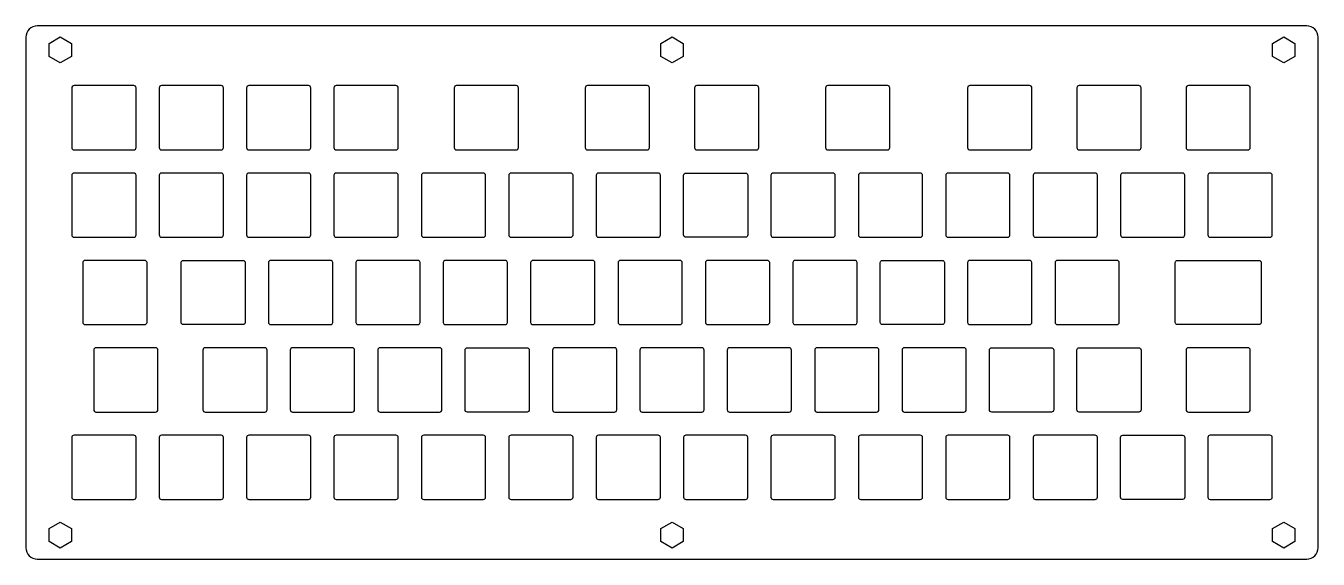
# Model space of a CAD drawing. Header units: millimetres. Extents: x -274 to 8, y -10 to 106.
import ezdxf

# ---------------------------------------------------------------- set-up
doc = ezdxf.new("R2010")
doc.units = ezdxf.units.MM
doc.layers.get('0').update_dxf_attribs({"linetype": 'CONTINUOUS'})

msp = doc.modelspace()

# ---------------------------------------------------------------- linework, layer by layer
for points in [[(7.5, 103.25, 0.414214), (5, 105.75), (-271.7, 105.75, 0.414214), (-274.2, 103.25), (-274.2, -8, 0.414214), (-271.7, -10.5), (5, -10.5, 0.414214), (7.5, -8)], [(-250.68, 78.72, 0.414214), (-250.18, 79.22), (-250.18, 92.22, 0.414214), (-250.68, 92.73), (-263.68, 92.73, 0.414214), (-264.18, 92.22), (-264.18, 79.22, 0.414214), (-263.68, 78.72)], [(-245.13, 79.22, 0.414214), (-244.63, 78.72), (-231.62, 78.72, 0.414214), (-231.12, 79.22), (-231.12, 92.22, 0.414214), (-231.62, 92.73), (-244.63, 92.73, 0.414214), (-245.13, 92.22)], [(-212.57, 78.72, 0.414214), (-212.08, 79.22), (-212.08, 92.22, 0.414214), (-212.57, 92.73), (-225.58, 92.73, 0.414214), (-226.08, 92.22), (-226.08, 79.22, 0.414214), (-225.58, 78.72)], [(-193.53, 78.72, 0.414214), (-193.03, 79.22), (-193.03, 92.22, 0.414214), (-193.53, 92.73), (-206.53, 92.73, 0.414214), (-207.03, 92.22), (-207.03, 79.22, 0.414214), (-206.53, 78.72)], [(-180.83, 79.22, 0.414214), (-180.33, 78.72), (-167.33, 78.72, 0.414214), (-166.83, 79.22), (-166.83, 92.22, 0.414214), (-167.33, 92.73), (-180.33, 92.73, 0.414214), (-180.83, 92.22)], [(-152.26, 79.22, 0.414214), (-151.76, 78.72), (-138.76, 78.72, 0.414214), (-138.26, 79.22), (-138.26, 92.22, 0.414214), (-138.76, 92.73), (-151.76, 92.73, 0.414214), (-152.26, 92.22)], [(-114.94, 78.72, 0.414214), (-114.44, 79.22), (-114.44, 92.22, 0.414214), (-114.94, 92.73), (-127.94, 92.73, 0.414214), (-128.44, 92.22), (-128.44, 79.22, 0.414214), (-127.94, 78.72)], [(-99.87, 79.22, 0.414214), (-99.37, 78.72), (-86.37, 78.72, 0.414214), (-85.87, 79.22), (-85.87, 92.22, 0.414214), (-86.37, 92.73), (-99.37, 92.73, 0.414214), (-99.87, 92.22)], [(-55.41, 78.72, 0.414214), (-54.91, 79.22), (-54.91, 92.22, 0.414214), (-55.41, 92.73), (-68.41, 92.73, 0.414214), (-68.91, 92.22), (-68.91, 79.22, 0.414214), (-68.41, 78.72)], [(-45.1, 79.22, 0.414214), (-44.6, 78.72), (-31.6, 78.72, 0.414214), (-31.1, 79.22), (-31.1, 92.22, 0.414214), (-31.6, 92.73), (-44.6, 92.73, 0.414214), (-45.1, 92.22)], [(-7.79, 78.72, 0.414214), (-7.29, 79.22), (-7.29, 92.22, 0.414214), (-7.79, 92.73), (-20.79, 92.73, 0.414214), (-21.29, 92.22), (-21.29, 79.22, 0.414214), (-20.79, 78.72)], [(-250.68, 59.67, 0.414214), (-250.18, 60.17), (-250.18, 73.17, 0.414214), (-250.68, 73.67), (-263.68, 73.67, 0.414214), (-264.18, 73.17), (-264.18, 60.17, 0.414214), (-263.68, 59.67)], [(-245.13, 60.17, 0.414214), (-244.63, 59.67), (-231.62, 59.67, 0.414214), (-231.12, 60.17), (-231.12, 73.17, 0.414214), (-231.62, 73.67), (-244.63, 73.67, 0.414214), (-245.13, 73.17)], [(-226.08, 60.17, 0.414214), (-225.58, 59.67), (-212.57, 59.67, 0.414214), (-212.08, 60.17), (-212.08, 73.17, 0.414214), (-212.57, 73.67), (-225.58, 73.67, 0.414214), (-226.08, 73.17)], [(-193.53, 59.67, 0.414214), (-193.03, 60.17), (-193.03, 73.17, 0.414214), (-193.53, 73.67), (-206.53, 73.67, 0.414214), (-207.03, 73.17), (-207.03, 60.17, 0.414214), (-206.53, 59.67)], [(-187.97, 60.17, 0.414214), (-187.47, 59.67), (-174.48, 59.67, 0.414214), (-173.98, 60.17), (-173.98, 73.17, 0.414214), (-174.48, 73.67), (-187.47, 73.67, 0.414214), (-187.97, 73.17)], [(-155.43, 59.67, 0.414214), (-154.93, 60.17), (-154.93, 73.17, 0.414214), (-155.43, 73.67), (-168.43, 73.67, 0.414214), (-168.93, 73.17), (-168.93, 60.17, 0.414214), (-168.43, 59.67)], [(-136.38, 59.67, 0.414214), (-135.88, 60.17), (-135.88, 73.17, 0.414214), (-136.38, 73.67), (-149.38, 73.67, 0.414214), (-149.88, 73.17), (-149.88, 60.17, 0.414214), (-149.38, 59.67)], [(-116.83, 73.17), (-116.83, 60.17, -0.414214), (-117.33, 59.67), (-130.32, 59.67, -0.414214), (-130.82, 60.17), (-130.82, 73.17, -0.414214), (-130.32, 73.67), (-117.33, 73.67, -0.414214)], [(-98.28, 59.67, 0.414214), (-97.78, 60.17), (-97.78, 73.17, 0.414214), (-98.28, 73.67), (-111.28, 73.67, 0.414214), (-111.78, 73.17), (-111.78, 60.17, 0.414214), (-111.28, 59.67)], [(-79.22, 59.67, 0.414214), (-78.72, 60.17), (-78.72, 73.17, 0.414214), (-79.22, 73.67), (-92.22, 73.67, 0.414214), (-92.73, 73.17), (-92.73, 60.17, 0.414214), (-92.22, 59.67)], [(-60.17, 59.67, 0.414214), (-59.68, 60.17), (-59.68, 73.17, 0.414214), (-60.17, 73.67), (-73.18, 73.67, 0.414214), (-73.67, 73.17), (-73.67, 60.17, 0.414214), (-73.18, 59.67)], [(-41.12, 59.67, 0.414214), (-40.62, 60.17), (-40.62, 73.17, 0.414214), (-41.12, 73.67), (-54.13, 73.67, 0.414214), (-54.62, 73.17), (-54.62, 60.17, 0.414214), (-54.13, 59.67)], [(-22.07, 59.67, 0.414214), (-21.58, 60.17), (-21.58, 73.17, 0.414214), (-22.07, 73.67), (-35.08, 73.67, 0.414214), (-35.58, 73.17), (-35.58, 60.17, 0.414214), (-35.08, 59.67)], [(-3.03, 59.67, 0.414214), (-2.52, 60.17), (-2.52, 73.17, 0.414214), (-3.03, 73.67), (-16.03, 73.67, 0.414214), (-16.53, 73.17), (-16.53, 60.17, 0.414214), (-16.03, 59.67)], [(-248.29, 40.62, 0.414214), (-247.79, 41.12), (-247.79, 54.13, 0.414214), (-248.29, 54.62), (-261.29, 54.62, 0.414214), (-261.79, 54.13), (-261.79, 41.12, 0.414214), (-261.29, 40.62)], [(-226.36, 54.13), (-226.36, 41.12, -0.414214), (-226.86, 40.62), (-239.86, 40.62, -0.414214), (-240.36, 41.12), (-240.36, 54.13, -0.414214), (-239.86, 54.62), (-226.86, 54.62, -0.414214)], [(-207.81, 40.62, 0.414214), (-207.31, 41.12), (-207.31, 54.13, 0.414214), (-207.81, 54.62), (-220.81, 54.62, 0.414214), (-221.31, 54.13), (-221.31, 41.12, 0.414214), (-220.81, 40.62)], [(-188.76, 40.62, 0.414214), (-188.26, 41.12), (-188.26, 54.13, 0.414214), (-188.76, 54.62), (-201.76, 54.62, 0.414214), (-202.26, 54.13), (-202.26, 41.12, 0.414214), (-201.76, 40.62)], [(-169.71, 40.62, 0.414214), (-169.21, 41.12), (-169.21, 54.13, 0.414214), (-169.71, 54.62), (-182.71, 54.62, 0.414214), (-183.21, 54.13), (-183.21, 41.12, 0.414214), (-182.71, 40.62)], [(-150.66, 40.62, 0.414214), (-150.16, 41.12), (-150.16, 54.13, 0.414214), (-150.66, 54.62), (-163.66, 54.62, 0.414214), (-164.16, 54.13), (-164.16, 41.12, 0.414214), (-163.66, 40.62)], [(-131.61, 40.62, 0.414214), (-131.11, 41.12), (-131.11, 54.13, 0.414214), (-131.61, 54.62), (-144.61, 54.62, 0.414214), (-145.11, 54.13), (-145.11, 41.12, 0.414214), (-144.61, 40.62)], [(-112.56, 40.62, 0.414214), (-112.06, 41.12), (-112.06, 54.13, 0.414214), (-112.56, 54.62), (-125.56, 54.62, 0.414214), (-126.06, 54.13), (-126.06, 41.12, 0.414214), (-125.56, 40.62)], [(-93.51, 40.62, 0.414214), (-93.01, 41.12), (-93.01, 54.13, 0.414214), (-93.51, 54.62), (-106.51, 54.62, 0.414214), (-107.01, 54.13), (-107.01, 41.12, 0.414214), (-106.51, 40.62)], [(-73.96, 54.13), (-73.96, 41.12, -0.414214), (-74.46, 40.62), (-87.46, 40.62, -0.414214), (-87.96, 41.12), (-87.96, 54.13, -0.414214), (-87.46, 54.62), (-74.46, 54.62, -0.414214)], [(-55.41, 40.62, 0.414214), (-54.91, 41.12), (-54.91, 54.13, 0.414214), (-55.41, 54.62), (-68.41, 54.62, 0.414214), (-68.91, 54.13), (-68.91, 41.12, 0.414214), (-68.41, 40.62)], [(-36.36, 40.62, 0.414214), (-35.86, 41.12), (-35.86, 54.13, 0.414214), (-36.36, 54.62), (-49.36, 54.62, 0.414214), (-49.86, 54.13), (-49.86, 41.12, 0.414214), (-49.36, 40.62)], [(-5.41, 40.62), (-23.17, 40.62, -0.414214), (-23.67, 41.12), (-23.67, 54.13, -0.414214), (-23.17, 54.62), (-5.41, 54.62, -0.414214), (-4.91, 54.13), (-4.91, 41.12, -0.414214)], [(-245.91, 21.57, 0.414214), (-245.41, 22.07), (-245.41, 35.08, 0.414214), (-245.91, 35.57), (-258.91, 35.57, 0.414214), (-259.41, 35.08), (-259.41, 22.07, 0.414214), (-258.91, 21.57)], [(-222.1, 21.57, 0.414214), (-221.6, 22.07), (-221.6, 35.08, 0.414214), (-222.1, 35.57), (-235.1, 35.57, 0.414214), (-235.6, 35.08), (-235.6, 22.07, 0.414214), (-235.1, 21.57)], [(-203.05, 21.57, 0.414214), (-202.55, 22.07), (-202.55, 35.08, 0.414214), (-203.05, 35.57), (-216.05, 35.57, 0.414214), (-216.55, 35.08), (-216.55, 22.07, 0.414214), (-216.05, 21.57)], [(-184, 21.57, 0.414214), (-183.5, 22.07), (-183.5, 35.08, 0.414214), (-184, 35.57), (-197, 35.57, 0.414214), (-197.5, 35.08), (-197.5, 22.07, 0.414214), (-197, 21.57)], [(-164.45, 35.08), (-164.45, 22.07, -0.414214), (-164.95, 21.57), (-177.95, 21.57, -0.414214), (-178.45, 22.07), (-178.45, 35.08, -0.414214), (-177.95, 35.57), (-164.95, 35.57, -0.414214)], [(-145.9, 21.57, 0.414214), (-145.4, 22.07), (-145.4, 35.08, 0.414214), (-145.9, 35.57), (-158.9, 35.57, 0.414214), (-159.4, 35.08), (-159.4, 22.07, 0.414214), (-158.9, 21.57)], [(-126.85, 21.57, 0.414214), (-126.35, 22.07), (-126.35, 35.08, 0.414214), (-126.85, 35.57), (-139.85, 35.57, 0.414214), (-140.35, 35.08), (-140.35, 22.07, 0.414214), (-139.85, 21.57)], [(-107.8, 21.57, 0.414214), (-107.3, 22.07), (-107.3, 35.08, 0.414214), (-107.8, 35.57), (-120.8, 35.57, 0.414214), (-121.3, 35.08), (-121.3, 22.07, 0.414214), (-120.8, 21.57)], [(-88.75, 21.57, 0.414214), (-88.25, 22.07), (-88.25, 35.08, 0.414214), (-88.75, 35.57), (-101.75, 35.57, 0.414214), (-102.25, 35.08), (-102.25, 22.07, 0.414214), (-101.75, 21.57)], [(-69.7, 21.57, 0.414214), (-69.2, 22.07), (-69.2, 35.08, 0.414214), (-69.7, 35.57), (-82.7, 35.57, 0.414214), (-83.2, 35.08), (-83.2, 22.07, 0.414214), (-82.7, 21.57)], [(-50.15, 35.08), (-50.15, 22.07, -0.414214), (-50.65, 21.57), (-63.65, 21.57, -0.414214), (-64.15, 22.07), (-64.15, 35.08, -0.414214), (-63.65, 35.57), (-50.65, 35.57, -0.414214)], [(-31.1, 35.08), (-31.1, 22.07, -0.414214), (-31.6, 21.57), (-44.6, 21.57, -0.414214), (-45.1, 22.07), (-45.1, 35.08, -0.414214), (-44.6, 35.57), (-31.6, 35.57, -0.414214)], [(-7.79, 21.57, 0.414214), (-7.29, 22.07), (-7.29, 35.08, 0.414214), (-7.79, 35.57), (-20.79, 35.57, 0.414214), (-21.29, 35.08), (-21.29, 22.07, 0.414214), (-20.79, 21.57)], [(-250.68, 2.52, 0.414214), (-250.18, 3.02), (-250.18, 16.02, 0.414214), (-250.68, 16.52), (-263.68, 16.52, 0.414214), (-264.18, 16.02), (-264.18, 3.02, 0.414214), (-263.68, 2.52)], [(-231.62, 2.52, 0.414214), (-231.12, 3.02), (-231.12, 16.02, 0.414214), (-231.62, 16.52), (-244.63, 16.52, 0.414214), (-245.13, 16.02), (-245.13, 3.02, 0.414214), (-244.63, 2.52)], [(-212.57, 2.52, 0.414214), (-212.08, 3.02), (-212.08, 16.02, 0.414214), (-212.57, 16.52), (-225.58, 16.52, 0.414214), (-226.08, 16.02), (-226.08, 3.02, 0.414214), (-225.58, 2.52)], [(-193.53, 2.52, 0.414214), (-193.03, 3.02), (-193.03, 16.02, 0.414214), (-193.53, 16.52), (-206.53, 16.52, 0.414214), (-207.03, 16.02), (-207.03, 3.02, 0.414214), (-206.53, 2.52)], [(-174.48, 2.52, 0.414214), (-173.98, 3.02), (-173.98, 16.02, 0.414214), (-174.48, 16.52), (-187.47, 16.52, 0.414214), (-187.97, 16.02), (-187.97, 3.02, 0.414214), (-187.47, 2.52)], [(-168.93, 3.02, 0.414214), (-168.43, 2.52), (-155.43, 2.52, 0.414214), (-154.93, 3.02), (-154.93, 16.02, 0.414214), (-155.43, 16.52), (-168.43, 16.52, 0.414214), (-168.93, 16.02)], [(-136.38, 2.52, 0.414214), (-135.88, 3.02), (-135.88, 16.02, 0.414214), (-136.38, 16.52), (-149.38, 16.52, 0.414214), (-149.88, 16.02), (-149.88, 3.02, 0.414214), (-149.38, 2.52)], [(-117.33, 2.52, 0.414214), (-116.83, 3.02), (-116.83, 16.02, 0.414214), (-117.33, 16.52), (-130.32, 16.52, 0.414214), (-130.82, 16.02), (-130.82, 3.02, 0.414214), (-130.32, 2.52)], [(-98.28, 2.52, 0.414214), (-97.78, 3.02), (-97.78, 16.02, 0.414214), (-98.28, 16.52), (-111.28, 16.52, 0.414214), (-111.78, 16.02), (-111.78, 3.02, 0.414214), (-111.28, 2.52)], [(-79.22, 2.52, 0.414214), (-78.72, 3.02), (-78.72, 16.02, 0.414214), (-79.22, 16.52), (-92.22, 16.52, 0.414214), (-92.73, 16.02), (-92.73, 3.02, 0.414214), (-92.22, 2.52)], [(-60.17, 2.52, 0.414214), (-59.68, 3.02), (-59.68, 16.02, 0.414214), (-60.17, 16.52), (-73.18, 16.52, 0.414214), (-73.67, 16.02), (-73.67, 3.02, 0.414214), (-73.18, 2.52)], [(-41.12, 2.52, 0.414214), (-40.62, 3.02), (-40.62, 16.02, 0.414214), (-41.12, 16.52), (-54.13, 16.52, 0.414214), (-54.62, 16.02), (-54.62, 3.02, 0.414214), (-54.13, 2.52)], [(-21.58, 16.02), (-21.58, 3.02, -0.414214), (-22.07, 2.52), (-35.08, 2.52, -0.414214), (-35.58, 3.02), (-35.58, 16.02, -0.414214), (-35.08, 16.52), (-22.07, 16.52, -0.414214)], [(-3.03, 2.52, 0.414214), (-2.52, 3.02), (-2.52, 16.02, 0.414214), (-3.03, 16.52), (-16.03, 16.52, 0.414214), (-16.53, 16.02), (-16.53, 3.02, 0.414214), (-16.03, 2.52)]]:
    msp.add_lwpolyline(points, format="xyb", close=True)
for points in [[(-264.25, 99.09), (-266.7, 97.67), (-269.15, 99.09), (-269.15, 101.91), (-266.7, 103.33), (-264.25, 101.91)], [(-130.9, 99.09), (-133.35, 97.67), (-135.8, 99.09), (-135.8, 101.91), (-133.35, 103.33), (-130.9, 101.91)], [(2.45, 99.09), (0, 97.67), (-2.45, 99.09), (-2.45, 101.91), (0, 103.33), (2.45, 101.91)], [(-264.25, -6.66), (-266.7, -8.08), (-269.15, -6.66), (-269.15, -3.84), (-266.7, -2.42), (-264.25, -3.84)], [(-130.9, -6.66), (-133.35, -8.08), (-135.8, -6.66), (-135.8, -3.84), (-133.35, -2.42), (-130.9, -3.84)], [(2.45, -6.66), (0, -8.08), (-2.45, -6.66), (-2.45, -3.84), (0, -2.42), (2.45, -3.84)]]:
    msp.add_lwpolyline(points, close=True)

doc.saveas('drawing.dxf')
